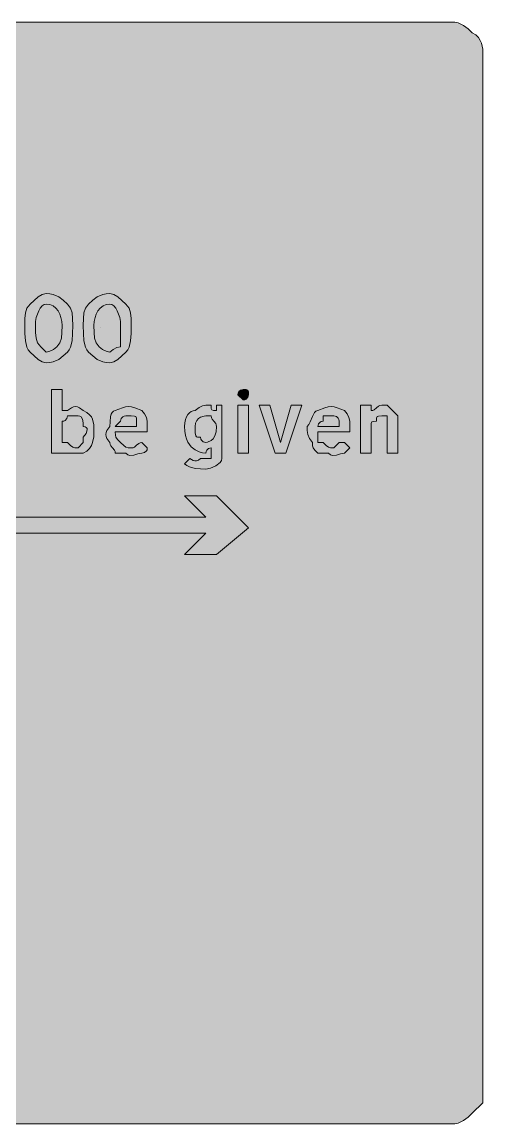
# Model space of a CAD drawing. Header units: metres. Extents: x 10 to 558, y 12 to 260.
# Drawn here: x 454.4 to 558.1, y 11.5 to 259.9 of the extents above; entities that cross this region are included whole.
import ezdxf

# ---------------------------------------------------------------- set-up
doc = ezdxf.new("R2010")
doc.units = ezdxf.units.M
for name, color, linetype, true_color in [('FILL_BLUE_0000FF', 7, 'Continuous', 0x0000ff), ('FILL_WHITE_FFFFFF', 7, 'Continuous', 0xffffff), ('STROKE_WHITE_FFFFFF', 7, 'Continuous', 0xffffff)]:
    doc.layers.add(name, color=color, linetype=linetype, true_color=true_color)

msp = doc.modelspace()

# ---------------------------------------------------------------- hatches: boundary and pattern name
at = {"layer": 'FILL_BLUE_0000FF', "true_color": 0x0000ff}
h = msp.add_hatch(color=7, dxfattribs=at)
h.dxf.hatch_style = 1
h.paths.add_polyline_path([(551.8, 259.87), (552.54, 259.71), (553.8, 259.17), (554.83, 258.4), (555.75, 257.52), (556.54, 257.02), (557.14, 256.43), (557.56, 255.79), (557.85, 255.12), (558.11, 253.81), (558.15, 252.72), (558.15, 18.72), (558.15, 16.32), (555.75, 13.92), (554.83, 13.04), (553.8, 12.27), (552.54, 11.73), (551.8, 11.57), (550.95, 11.52), (16.95, 11.52), (16.05, 11.54), (15.15, 11.67), (14.25, 12.03), (13.35, 12.72), (12.6, 12.87), (11.83, 13.23), (10.95, 13.92), (10.55, 14.42), (10.26, 15.01), (9.9, 16.32), (9.75, 18.72), (9.75, 252.72), (9.75, 255.12), (9.94, 256), (10.35, 256.77), (10.95, 257.52), (11.83, 258.23), (12.6, 258.72), (13.14, 259.21), (13.3, 259.52), (13.35, 259.92), (16.95, 259.92), (550.95, 259.92), (551.8, 259.87)])
at = {"layer": 'FILL_WHITE_FFFFFF', "true_color": 0xffffff}
h = msp.add_hatch(color=7, dxfattribs=at)
h.dxf.hatch_style = 1
h.paths.add_polyline_path([(455.1, 194.37), (455.46, 195.4), (456.15, 196.32), (457.95, 197.97), (458.85, 198.51), (459.75, 198.72), (460.6, 198.67), (461.34, 198.51), (462.6, 197.97), (463.63, 197.2), (464.55, 196.32), (465.24, 195.4), (465.6, 194.37), (465.73, 193.11), (465.75, 191.52), (465.73, 189.74), (465.6, 188.07), (465.24, 186.63), (464.95, 186.02), (464.55, 185.52), (463.63, 184.64), (462.6, 183.87), (461.34, 183.33), (460.6, 183.17), (459.75, 183.12), (458.85, 183.33), (457.95, 183.87), (456.15, 185.52), (455.75, 186.02), (455.46, 186.63), (455.1, 188.07), (454.97, 189.74), (454.95, 191.52), (454.97, 193.11), (455.1, 194.37)])
h.paths.add_polyline_path([(461.4, 186.12), (462.15, 186.72), (462.84, 187.64), (463.2, 188.67), (463.33, 189.93), (463.35, 191.52), (463.29, 192.42), (463.12, 193.28), (462.84, 194.09), (462.45, 194.82), (461.94, 195.43), (461.32, 195.91), (460.59, 196.21), (459.75, 196.32), (459.3, 196.21), (458.87, 195.91), (458.46, 195.43), (458.1, 194.82), (457.56, 193.28), (457.4, 192.42), (457.35, 191.52), (457.37, 189.93), (457.5, 188.67), (457.86, 187.64), (458.55, 186.72), (459.75, 185.52), (460.63, 185.71), (461.4, 186.12)], flags=16)
h = msp.add_hatch(color=7, dxfattribs=at)
h.dxf.hatch_style = 1
h.paths.add_polyline_path([(468.3, 194.37), (468.66, 195.4), (469.35, 196.32), (470.27, 197.2), (471.3, 197.97), (472.56, 198.51), (473.3, 198.67), (474.15, 198.72), (475.05, 198.51), (475.95, 197.97), (477.75, 196.32), (478.44, 195.4), (478.8, 194.37), (478.93, 193.11), (478.95, 191.52), (478.93, 189.74), (478.8, 188.07), (478.44, 186.63), (478.15, 186.02), (477.75, 185.52), (475.95, 183.87), (475.05, 183.33), (474.15, 183.12), (473.3, 183.17), (472.56, 183.33), (471.3, 183.87), (470.27, 184.64), (469.35, 185.52), (468.95, 186.02), (468.66, 186.63), (468.3, 188.07), (468.17, 189.74), (468.15, 191.52), (468.17, 193.11), (468.3, 194.37)])
h.paths.add_polyline_path([(475.67, 186.53), (476.55, 186.72), (476.55, 191.52), (476.5, 192.42), (476.34, 193.28), (475.8, 194.82), (475.44, 195.43), (475.03, 195.91), (474.6, 196.21), (474.15, 196.32), (473.31, 196.21), (472.58, 195.91), (471.96, 195.43), (471.45, 194.82), (471.06, 194.09), (470.78, 193.28), (470.61, 192.42), (470.55, 191.52), (470.57, 189.93), (470.7, 188.67), (471.06, 187.64), (471.75, 186.72), (472.5, 186.12), (473.27, 185.71), (474.15, 185.52), (474.9, 186.12), (475.67, 186.53)], flags=16)
h = msp.add_hatch(color=7, dxfattribs=at)
h.dxf.hatch_style = 1
h.paths.add_polyline_path([(465.9, 173.16), (466.35, 173.22), (466.8, 173.16), (467.25, 172.99), (468.15, 172.32), (468.94, 171.87), (469.54, 171.4), (469.96, 170.91), (470.25, 170.37), (470.51, 169.11), (470.55, 167.52), (470.51, 166.43), (470.25, 165.12), (469.96, 164.45), (469.54, 163.81), (468.94, 163.22), (468.15, 162.72), (465.75, 162.72), (464.55, 162.72), (463.35, 162.72), (460.95, 162.72), (460.95, 177.12), (463.35, 177.12), (463.35, 172.32), (464.55, 172.32), (465.45, 172.99), (465.9, 173.16)])
h.paths.add_polyline_path([(468.15, 166.32), (468.82, 167.2), (469.05, 167.97), (468.99, 168.28), (468.82, 168.51), (468.54, 168.67), (468.15, 168.72), (468.13, 169.6), (468, 170.37), (467.64, 170.91), (467.35, 171.07), (466.95, 171.12), (464.55, 171.12), (464.4, 170.52), (464.04, 170.11), (463.75, 169.97), (463.35, 169.92), (463.35, 168.72), (463.35, 166.32), (463.35, 165.12), (464.55, 165.12), (465.26, 164.43), (465.75, 164.07), (466.24, 163.94), (466.95, 163.92), (468.15, 165.12), (468.15, 166.32)], flags=16)
h = msp.add_hatch(color=7, dxfattribs=at)
h.dxf.hatch_style = 1
h.paths.add_polyline_path([(505.2, 175.32), (504.84, 174.91), (504.55, 174.77), (504.15, 174.72), (502.95, 175.92), (503, 176.32), (503.14, 176.61), (503.55, 176.97), (504.15, 177.12), (504.84, 177.1), (505.2, 176.97), (505.33, 176.61), (505.35, 175.92), (505.2, 175.32)])
h = msp.add_hatch(color=7, dxfattribs=at)
h.dxf.hatch_style = 1
h.paths.add_polyline_path([(475.3, 163.12), (475.16, 163.43), (474.75, 163.92), (474.34, 164.41), (474.2, 164.72), (474.15, 165.12), (473.48, 166.02), (473.31, 166.47), (473.25, 166.92), (473.31, 167.37), (473.48, 167.82), (474.15, 168.72), (474.17, 169.79), (474.3, 170.97), (474.44, 171.5), (474.66, 171.93), (474.95, 172.21), (475.35, 172.32), (476.96, 172.99), (477.67, 173.16), (478.35, 173.22), (479.03, 173.16), (479.74, 172.99), (481.35, 172.32), (481.95, 171.57), (482.36, 170.8), (482.55, 169.92), (482.55, 167.52), (475.35, 167.52), (475.37, 166.81), (475.5, 166.32), (475.86, 165.83), (476.55, 165.12), (477.26, 164.43), (477.75, 164.07), (478.24, 163.94), (478.95, 163.92), (479.35, 163.97), (479.66, 164.11), (480.15, 164.52), (480.64, 164.93), (480.95, 165.07), (481.35, 165.12), (482.55, 163.92), (482.5, 163.52), (482.36, 163.23), (481.95, 162.87), (481.35, 162.72), (480.45, 162.55), (479.55, 162.27), (478.65, 162.21), (478.2, 162.38), (477.75, 162.72), (475.35, 162.72), (475.3, 163.12)])
h.paths.add_polyline_path([(480.15, 169.92), (480.13, 170.61), (480, 170.97), (479.64, 171.1), (478.95, 171.12), (477.75, 171.12), (477.35, 171.07), (477.06, 170.93), (476.7, 170.52), (476.55, 169.92), (475.35, 168.72), (480.15, 168.72), (480.15, 169.92)], flags=16)
h = msp.add_hatch(color=7, dxfattribs=at)
h.dxf.hatch_style = 1
h.paths.add_polyline_path([(499.35, 173.52), (499.35, 161.52), (499.24, 161.07), (498.96, 160.64), (498, 159.87), (496.82, 159.33), (495.75, 159.12), (493.35, 159.27), (492.04, 159.63), (491.45, 159.92), (490.95, 160.32), (492.15, 161.52), (492.9, 161.07), (493.26, 160.99), (493.67, 161.01), (494.1, 161.18), (494.55, 161.52), (496.95, 161.52), (496.95, 162.72), (496.95, 163.92), (496.35, 163.77), (495.94, 163.41), (495.8, 163.12), (495.75, 162.72), (495, 162.81), (494.23, 163.04), (493.35, 163.47), (492.47, 164.18), (491.7, 165.25), (491.39, 165.94), (491.16, 166.74), (491, 167.66), (490.95, 168.72), (491, 169.56), (491.16, 170.29), (491.39, 170.91), (491.7, 171.42), (492.06, 171.81), (492.47, 172.09), (492.9, 172.26), (493.35, 172.32), (494.23, 173.01), (495, 173.37), (495.75, 173.52), (496.95, 173.52), (496.97, 172.83), (497.1, 172.47), (497.46, 172.34), (498.15, 172.32), (498.15, 173.52), (499.35, 173.52)])
h.paths.add_polyline_path([(494.55, 170.82), (494.11, 170.53), (493.72, 170.11), (493.45, 169.51), (493.35, 168.72), (493.37, 167.33), (493.5, 166.62), (493.64, 166.45), (493.86, 166.36), (494.55, 166.32), (494.6, 165.92), (494.74, 165.63), (495.15, 165.27), (495.75, 165.12), (496.13, 165.18), (496.95, 165.57), (497.39, 166), (497.77, 166.64), (498.05, 167.53), (498.15, 168.72), (498.1, 169.12), (497.96, 169.43), (497.55, 169.92), (497.14, 170.41), (497, 170.72), (496.95, 171.12), (495.75, 171.12), (495.37, 171.08), (494.55, 170.82)], flags=16)
h = msp.add_hatch(color=7, dxfattribs=at)
h.dxf.hatch_style = 1
h.paths.add_polyline_path([(502.95, 162.72), (502.95, 173.52), (505.35, 173.52), (505.35, 162.72), (502.95, 162.72)])
h = msp.add_hatch(color=7, dxfattribs=at)
h.dxf.hatch_style = 1
h.paths.add_polyline_path([(517.35, 173.52), (513.75, 162.72), (511.35, 162.72), (507.75, 173.52), (510.15, 173.52), (512.55, 165.12), (514.95, 173.52), (517.35, 173.52)])
h = msp.add_hatch(color=7, dxfattribs=at)
h.dxf.hatch_style = 1
h.paths.add_polyline_path([(520.26, 163.43), (519.9, 163.92), (519.77, 164.41), (519.75, 165.12), (519.06, 166.02), (518.7, 166.92), (518.57, 167.82), (518.55, 168.72), (518.95, 169.22), (519.26, 169.79), (519.75, 170.97), (520.24, 171.93), (520.55, 172.21), (520.95, 172.32), (522.56, 172.99), (523.27, 173.16), (523.95, 173.22), (524.63, 173.16), (525.34, 172.99), (526.95, 172.32), (527.55, 171.57), (527.96, 170.8), (528.15, 169.92), (528.15, 167.52), (520.95, 167.52), (520.95, 165.12), (522.15, 165.12), (522.86, 164.43), (523.35, 164.07), (523.84, 163.94), (524.55, 163.92), (525.75, 165.12), (526.95, 165.12), (528.15, 163.92), (526.95, 162.72), (526.05, 162.55), (525.15, 162.27), (524.25, 162.21), (523.8, 162.38), (523.35, 162.72), (520.95, 162.72), (520.26, 163.43)])
h.paths.add_polyline_path([(525.75, 169.92), (525.7, 170.32), (525.56, 170.61), (525.15, 170.97), (524.55, 171.12), (522.15, 171.12), (522.15, 169.92), (521.75, 169.87), (521.46, 169.73), (521.1, 169.32), (520.95, 168.72), (525.75, 168.72), (525.75, 169.92)], flags=16)
h = msp.add_hatch(color=7, dxfattribs=at)
h.dxf.hatch_style = 1
h.paths.add_polyline_path([(534.66, 171.1), (534.3, 170.97), (534.17, 170.61), (534.15, 169.92), (533.46, 169.9), (533.1, 169.77), (532.97, 169.41), (532.95, 168.72), (532.95, 162.72), (530.55, 162.72), (530.55, 173.52), (532.95, 173.52), (532.95, 172.32), (533.35, 172.37), (533.66, 172.51), (534.15, 172.92), (534.64, 173.33), (534.95, 173.47), (535.35, 173.52), (536.55, 173.52), (538.95, 171.12), (538.95, 169.92), (538.95, 162.72), (536.55, 162.72), (536.55, 168.72), (536.55, 171.12), (535.35, 171.12), (534.66, 171.1)])
h = msp.add_hatch(color=7, dxfattribs=at)
h.dxf.hatch_style = 1
h.paths.add_polyline_path([(495.75, 148.32), (490.95, 153.12), (498.15, 153.12), (505.35, 145.92), (498.15, 139.92), (490.95, 139.92), (495.75, 144.72), (62.55, 144.72), (62.55, 148.32), (495.75, 148.32)])

# ---------------------------------------------------------------- linework, layer by layer
at = {"layer": 'FILL_BLUE_0000FF', "lineweight": 0, "true_color": 0x0000ff}
msp.add_lwpolyline([(16.95, 259.92), (550.95, 259.92), (551.8, 259.87), (552.54, 259.71), (553.8, 259.17), (554.83, 258.4), (555.75, 257.52), (556.54, 257.02), (557.14, 256.43), (557.56, 255.79), (557.85, 255.12), (558.11, 253.81), (558.15, 252.72), (558.15, 18.72), (558.15, 16.32), (555.75, 13.92), (554.83, 13.04), (553.8, 12.27), (552.54, 11.73), (551.8, 11.57), (550.95, 11.52), (16.95, 11.52)], dxfattribs=at)
at = {"layer": 'FILL_WHITE_FFFFFF', "lineweight": 0, "true_color": 0xffffff}
for points in [[(455.1, 194.37), (455.46, 195.4), (456.15, 196.32), (457.95, 197.97), (458.85, 198.51), (459.75, 198.72), (460.6, 198.67), (461.34, 198.51), (462.6, 197.97), (463.63, 197.2), (464.55, 196.32), (465.24, 195.4), (465.6, 194.37), (465.73, 193.11), (465.75, 191.52), (465.73, 189.74), (465.6, 188.07), (465.24, 186.63), (464.95, 186.02), (464.55, 185.52), (463.63, 184.64), (462.6, 183.87), (461.34, 183.33), (460.6, 183.17), (459.75, 183.12), (458.85, 183.33), (457.95, 183.87), (456.15, 185.52), (455.75, 186.02), (455.46, 186.63), (455.1, 188.07), (454.97, 189.74), (454.95, 191.52), (454.97, 193.11)], [(468.3, 194.37), (468.66, 195.4), (469.35, 196.32), (470.27, 197.2), (471.3, 197.97), (472.56, 198.51), (473.3, 198.67), (474.15, 198.72), (475.05, 198.51), (475.95, 197.97), (477.75, 196.32), (478.44, 195.4), (478.8, 194.37), (478.93, 193.11), (478.95, 191.52), (478.93, 189.74), (478.8, 188.07), (478.44, 186.63), (478.15, 186.02), (477.75, 185.52), (475.95, 183.87), (475.05, 183.33), (474.15, 183.12), (473.3, 183.17), (472.56, 183.33), (471.3, 183.87), (470.27, 184.64), (469.35, 185.52), (468.95, 186.02), (468.66, 186.63), (468.3, 188.07), (468.17, 189.74), (468.15, 191.52), (468.17, 193.11)], [(461.4, 186.12), (462.15, 186.72), (462.84, 187.64), (463.2, 188.67), (463.33, 189.93), (463.35, 191.52), (463.29, 192.42), (463.12, 193.28), (462.84, 194.09), (462.45, 194.82), (461.94, 195.43), (461.32, 195.91), (460.59, 196.21), (459.75, 196.32), (459.3, 196.21), (458.87, 195.91), (458.46, 195.43), (458.1, 194.82), (457.56, 193.28), (457.4, 192.42), (457.35, 191.52), (457.37, 189.93), (457.5, 188.67), (457.86, 187.64), (458.55, 186.72), (459.75, 185.52), (460.63, 185.71)], [(475.67, 186.53), (476.55, 186.72), (476.55, 191.52), (476.5, 192.42), (476.34, 193.28), (475.8, 194.82), (475.44, 195.43), (475.03, 195.91), (474.6, 196.21), (474.15, 196.32), (473.31, 196.21), (472.58, 195.91), (471.96, 195.43), (471.45, 194.82), (471.06, 194.09), (470.78, 193.28), (470.61, 192.42), (470.55, 191.52), (470.57, 189.93), (470.7, 188.67), (471.06, 187.64), (471.75, 186.72), (472.5, 186.12), (473.27, 185.71), (474.15, 185.52), (474.9, 186.12)], [(465.9, 173.16), (466.35, 173.22), (466.8, 173.16), (467.25, 172.99), (468.15, 172.32), (468.94, 171.87), (469.54, 171.4), (469.96, 170.91), (470.25, 170.37), (470.51, 169.11), (470.55, 167.52), (470.51, 166.43), (470.25, 165.12), (469.96, 164.45), (469.54, 163.81), (468.94, 163.22), (468.15, 162.72), (465.75, 162.72), (464.55, 162.72), (463.35, 162.72), (460.95, 162.72), (460.95, 177.12), (463.35, 177.12), (463.35, 172.32), (464.55, 172.32), (465.45, 172.99)], [(505.2, 175.32), (504.84, 174.91), (504.55, 174.77), (504.15, 174.72), (502.95, 175.92), (503, 176.32), (503.14, 176.61), (503.55, 176.97), (504.15, 177.12), (504.84, 177.1), (505.2, 176.97), (505.33, 176.61), (505.35, 175.92)], [(475.3, 163.12), (475.16, 163.43), (474.75, 163.92), (474.34, 164.41), (474.2, 164.72), (474.15, 165.12), (473.48, 166.02), (473.31, 166.47), (473.25, 166.92), (473.31, 167.37), (473.48, 167.82), (474.15, 168.72), (474.17, 169.79), (474.3, 170.97), (474.44, 171.5), (474.66, 171.93), (474.95, 172.21), (475.35, 172.32), (476.96, 172.99), (477.67, 173.16), (478.35, 173.22), (479.03, 173.16), (479.74, 172.99), (481.35, 172.32), (481.95, 171.57), (482.36, 170.8), (482.55, 169.92), (482.55, 167.52), (475.35, 167.52), (475.37, 166.81), (475.5, 166.32), (475.86, 165.83), (476.55, 165.12), (477.26, 164.43), (477.75, 164.07), (478.24, 163.94), (478.95, 163.92), (479.35, 163.97), (479.66, 164.11), (480.15, 164.52), (480.64, 164.93), (480.95, 165.07), (481.35, 165.12), (482.55, 163.92), (482.5, 163.52), (482.36, 163.23), (481.95, 162.87), (481.35, 162.72), (480.45, 162.55), (479.55, 162.27), (478.65, 162.21), (478.2, 162.38), (477.75, 162.72), (475.35, 162.72)], [(499.35, 173.52), (499.35, 161.52), (499.24, 161.07), (498.96, 160.64), (498, 159.87), (496.82, 159.33), (495.75, 159.12), (493.35, 159.27), (492.04, 159.63), (491.45, 159.92), (490.95, 160.32), (492.15, 161.52), (492.9, 161.07), (493.26, 160.99), (493.67, 161.01), (494.1, 161.18), (494.55, 161.52), (496.95, 161.52), (496.95, 162.72), (496.95, 163.92), (496.35, 163.77), (495.94, 163.41), (495.8, 163.12), (495.75, 162.72), (495, 162.81), (494.23, 163.04), (493.35, 163.47), (492.47, 164.18), (491.7, 165.25), (491.39, 165.94), (491.16, 166.74), (491, 167.66), (490.95, 168.72), (491, 169.56), (491.16, 170.29), (491.39, 170.91), (491.7, 171.42), (492.06, 171.81), (492.47, 172.09), (492.9, 172.26), (493.35, 172.32), (494.23, 173.01), (495, 173.37), (495.75, 173.52), (496.95, 173.52), (496.97, 172.83), (497.1, 172.47), (497.46, 172.34), (498.15, 172.32), (498.15, 173.52)], [(502.95, 162.72), (502.95, 173.52), (505.35, 173.52), (505.35, 162.72)], [(517.35, 173.52), (513.75, 162.72), (511.35, 162.72), (507.75, 173.52), (510.15, 173.52), (512.55, 165.12), (514.95, 173.52)], [(520.26, 163.43), (519.9, 163.92), (519.77, 164.41), (519.75, 165.12), (519.06, 166.02), (518.7, 166.92), (518.57, 167.82), (518.55, 168.72), (518.95, 169.22), (519.26, 169.79), (519.75, 170.97), (520.24, 171.93), (520.55, 172.21), (520.95, 172.32), (522.56, 172.99), (523.27, 173.16), (523.95, 173.22), (524.63, 173.16), (525.34, 172.99), (526.95, 172.32), (527.55, 171.57), (527.96, 170.8), (528.15, 169.92), (528.15, 167.52), (520.95, 167.52), (520.95, 165.12), (522.15, 165.12), (522.86, 164.43), (523.35, 164.07), (523.84, 163.94), (524.55, 163.92), (525.75, 165.12), (526.95, 165.12), (528.15, 163.92), (526.95, 162.72), (526.05, 162.55), (525.15, 162.27), (524.25, 162.21), (523.8, 162.38), (523.35, 162.72), (520.95, 162.72)], [(534.66, 171.1), (534.3, 170.97), (534.17, 170.61), (534.15, 169.92), (533.46, 169.9), (533.1, 169.77), (532.97, 169.41), (532.95, 168.72), (532.95, 162.72), (530.55, 162.72), (530.55, 173.52), (532.95, 173.52), (532.95, 172.32), (533.35, 172.37), (533.66, 172.51), (534.15, 172.92), (534.64, 173.33), (534.95, 173.47), (535.35, 173.52), (536.55, 173.52), (538.95, 171.12), (538.95, 169.92), (538.95, 162.72), (536.55, 162.72), (536.55, 168.72), (536.55, 171.12), (535.35, 171.12)], [(468.15, 166.32), (468.82, 167.2), (469.05, 167.97), (468.99, 168.28), (468.82, 168.51), (468.54, 168.67), (468.15, 168.72), (468.13, 169.6), (468, 170.37), (467.64, 170.91), (467.35, 171.07), (466.95, 171.12), (464.55, 171.12), (464.4, 170.52), (464.04, 170.11), (463.75, 169.97), (463.35, 169.92), (463.35, 168.72), (463.35, 166.32), (463.35, 165.12), (464.55, 165.12), (465.26, 164.43), (465.75, 164.07), (466.24, 163.94), (466.95, 163.92), (468.15, 165.12)], [(480.15, 169.92), (480.13, 170.61), (480, 170.97), (479.64, 171.1), (478.95, 171.12), (477.75, 171.12), (477.35, 171.07), (477.06, 170.93), (476.7, 170.52), (476.55, 169.92), (475.35, 168.72), (480.15, 168.72)], [(494.55, 170.82), (494.11, 170.53), (493.72, 170.11), (493.45, 169.51), (493.35, 168.72), (493.37, 167.33), (493.5, 166.62), (493.64, 166.45), (493.86, 166.36), (494.55, 166.32), (494.6, 165.92), (494.74, 165.63), (495.15, 165.27), (495.75, 165.12), (496.13, 165.18), (496.95, 165.57), (497.39, 166), (497.77, 166.64), (498.05, 167.53), (498.15, 168.72), (498.1, 169.12), (497.96, 169.43), (497.55, 169.92), (497.14, 170.41), (497, 170.72), (496.95, 171.12), (495.75, 171.12), (495.37, 171.08)], [(525.75, 169.92), (525.7, 170.32), (525.56, 170.61), (525.15, 170.97), (524.55, 171.12), (522.15, 171.12), (522.15, 169.92), (521.75, 169.87), (521.46, 169.73), (521.1, 169.32), (520.95, 168.72), (525.75, 168.72)], [(495.75, 148.32), (490.95, 153.12), (498.15, 153.12), (505.35, 145.92), (498.15, 139.92), (490.95, 139.92), (495.75, 144.72), (62.55, 144.72), (62.55, 148.32)]]:
    msp.add_lwpolyline(points, close=True, dxfattribs=at)
at = {"layer": 'STROKE_WHITE_FFFFFF', "lineweight": 0, "true_color": 0xffffff}
msp.add_lwpolyline([(471.95, 190.96), (471.95, 190.96)], dxfattribs=at)
msp.add_lwpolyline([(471.95, 190.96), (471.95, 190.96)], dxfattribs=at)
msp.add_lwpolyline([(471.95, 190.96), (471.95, 190.96)], dxfattribs=at)
msp.add_lwpolyline([(471.95, 190.96), (471.95, 190.96)], dxfattribs=at)
msp.add_lwpolyline([(471.95, 190.96), (471.95, 190.96)], dxfattribs=at)
msp.add_lwpolyline([(471.95, 190.96), (471.95, 190.96)], dxfattribs=at)

doc.saveas('drawing.dxf')
